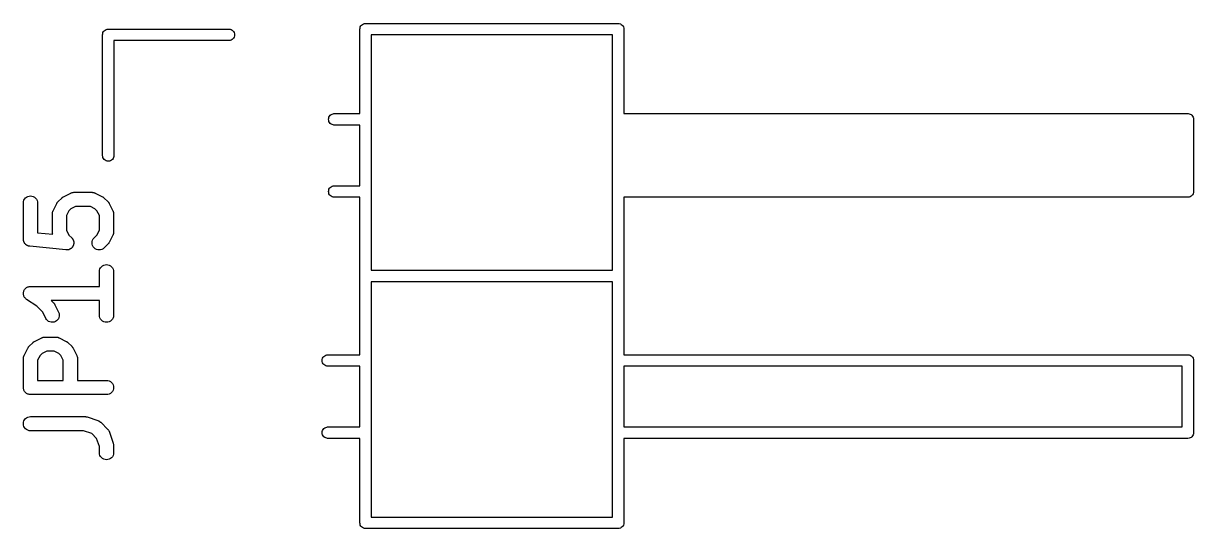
# Model space of a CAD drawing. Extents: x 74.8 to 169.8, y -84.2 to -63.4.
# Drawn here: x 157.47 to 169.8, y -68.7 to -63.38 of the extents above; entities that cross this region are included whole.
import ezdxf

# ---------------------------------------------------------------- set-up
doc = ezdxf.new("R2010")
doc.units = 0
doc.layers.add('BLACK', color=7, linetype='CONTINUOUS')

msp = doc.modelspace()

# ---------------------------------------------------------------- linework, layer by layer
at = {"layer": 'BLACK', "linetype": 'CONTINUOUS'}
for p, q in [((158.313, -63.4769), (158.319, -63.4665)), ((158.319, -63.4665), (158.326, -63.4574)), ((158.326, -63.4574), (158.336, -63.4499)), ((158.336, -63.4499), (158.346, -63.4443)), ((158.346, -63.4443), (158.357, -63.4409)), ((158.357, -63.4409), (158.366, -63.44)), ((158.366, -63.44), (158.369, -63.4397)), ((158.366, -63.44), (158.366, -63.44)), ((158.369, -63.4397), (158.372, -63.44)), ((158.372, -63.44), (159.642, -63.44)), ((159.642, -63.44), (159.651, -63.4409)), ((159.651, -63.4409), (159.662, -63.4443)), ((159.662, -63.4443), (159.672, -63.4499)), ((159.672, -63.4499), (159.682, -63.4574)), ((159.682, -63.4574), (159.689, -63.4665)), ((159.689, -63.4665), (159.695, -63.4769)), ((161.019, -63.44), (161.02, -63.4282)), ((161.019, -63.4429), (161.019, -63.44)), ((161.019, -64.33), (161.019, -63.4429)), ((161.02, -63.4282), (161.023, -63.4169)), ((161.023, -63.4169), (161.029, -63.4065)), ((161.029, -63.4065), (161.036, -63.3974)), ((161.036, -63.3974), (161.046, -63.3899)), ((161.046, -63.3899), (161.056, -63.3843)), ((161.056, -63.3843), (161.067, -63.3809)), ((161.067, -63.3809), (161.076, -63.38)), ((161.076, -63.38), (161.079, -63.3797)), ((161.079, -63.3797), (161.082, -63.38)), ((161.082, -63.38), (163.736, -63.38)), ((163.736, -63.38), (163.739, -63.3797)), ((163.739, -63.3797), (163.742, -63.38)), ((163.742, -63.38), (163.751, -63.3809)), ((163.751, -63.3809), (163.762, -63.3843)), ((163.762, -63.3843), (163.772, -63.3899)), ((163.772, -63.3899), (163.782, -63.3974)), ((163.782, -63.3974), (163.789, -63.4065)), ((163.789, -63.4065), (163.795, -63.4169)), ((163.795, -63.4169), (163.798, -63.4282)), ((163.798, -63.4282), (163.799, -63.44)), ((163.799, -63.44), (163.799, -63.4429)), ((163.799, -63.4429), (163.799, -64.33)), ((158.309, -63.5), (158.31, -63.4882)), ((158.309, -63.503), (158.309, -63.5)), ((158.309, -64.7729), (158.309, -63.503)), ((158.31, -63.4882), (158.313, -63.4769)), ((159.642, -63.56), (158.429, -63.56)), ((158.429, -63.56), (158.429, -64.7729)), ((159.651, -63.5591), (159.642, -63.56)), ((159.662, -63.5557), (159.651, -63.5591)), ((159.672, -63.5501), (159.662, -63.5557)), ((159.682, -63.5426), (159.672, -63.5501)), ((159.689, -63.5335), (159.682, -63.5426)), ((159.695, -63.5231), (159.689, -63.5335)), ((159.695, -63.4769), (159.698, -63.4882)), ((159.698, -63.5118), (159.695, -63.5231)), ((159.698, -63.4882), (159.699, -63.5)), ((159.699, -63.5), (159.698, -63.5118)), ((161.139, -63.5), (161.139, -64.3871)), ((163.679, -63.5), (161.139, -63.5)), ((163.679, -64.387), (163.679, -63.5)), ((160.726, -64.3343), (160.737, -64.3309)), ((160.737, -64.3309), (160.746, -64.33)), ((160.746, -64.33), (161.019, -64.33)), ((163.799, -64.33), (169.736, -64.33)), ((169.736, -64.33), (169.739, -64.3297)), ((169.739, -64.3297), (169.742, -64.33)), ((169.742, -64.33), (169.742, -64.33)), ((169.742, -64.33), (169.751, -64.3309)), ((169.751, -64.3309), (169.762, -64.3343)), ((160.689, -64.39), (160.69, -64.3782)), ((160.69, -64.4018), (160.689, -64.39)), ((160.69, -64.3782), (160.693, -64.3669)), ((160.693, -64.4131), (160.69, -64.4018)), ((160.693, -64.3669), (160.699, -64.3565)), ((160.699, -64.4235), (160.693, -64.4131)), ((160.699, -64.3565), (160.706, -64.3474)), ((160.706, -64.4326), (160.699, -64.4235)), ((160.706, -64.3474), (160.716, -64.3399)), ((160.716, -64.4401), (160.706, -64.4326)), ((160.716, -64.3399), (160.726, -64.3343)), ((160.726, -64.4457), (160.716, -64.4401)), ((160.737, -64.4491), (160.726, -64.4457)), ((160.746, -64.45), (160.737, -64.4491)), ((161.019, -64.45), (160.746, -64.45)), ((161.019, -65.09), (161.019, -64.45)), ((161.139, -64.3871), (161.139, -64.39)), ((161.139, -64.39), (161.139, -64.3929)), ((161.139, -64.3929), (161.139, -65.1471)), ((163.679, -64.39), (163.679, -64.387)), ((163.679, -64.393), (163.679, -64.39)), ((163.679, -64.447), (163.679, -64.393)), ((163.679, -64.45), (163.679, -64.447)), ((163.679, -64.453), (163.679, -64.45)), ((163.679, -64.567), (163.679, -64.453)), ((169.762, -64.3343), (169.772, -64.3399)), ((169.772, -64.3399), (169.782, -64.3474)), ((169.782, -64.3474), (169.789, -64.3565)), ((169.789, -64.3565), (169.795, -64.3669)), ((169.795, -64.3669), (169.798, -64.3782)), ((169.798, -64.3782), (169.799, -64.39)), ((169.799, -64.39), (169.799, -64.3929)), ((169.799, -64.3929), (169.799, -64.4471)), ((169.799, -64.4471), (169.799, -64.45)), ((169.799, -64.45), (169.799, -64.4529)), ((169.799, -64.4529), (169.799, -64.5671)), ((163.679, -64.57), (163.679, -64.567)), ((163.679, -64.573), (163.679, -64.57)), ((163.679, -64.687), (163.679, -64.573)), ((169.799, -64.5671), (169.799, -64.57)), ((169.799, -64.57), (169.799, -64.5729)), ((169.799, -64.5729), (169.799, -64.6871)), ((163.679, -64.69), (163.679, -64.687)), ((163.679, -64.693), (163.679, -64.69)), ((163.679, -64.807), (163.679, -64.693)), ((169.799, -64.6871), (169.799, -64.69)), ((169.799, -64.69), (169.799, -64.6929)), ((169.799, -64.6929), (169.799, -64.8071)), ((158.31, -64.7818), (158.309, -64.7729)), ((158.313, -64.7931), (158.31, -64.7818)), ((158.319, -64.8035), (158.313, -64.7931)), ((158.326, -64.8126), (158.319, -64.8035)), ((158.336, -64.8201), (158.326, -64.8126)), ((158.346, -64.8257), (158.336, -64.8201)), ((158.402, -64.8201), (158.392, -64.8257)), ((158.412, -64.8126), (158.402, -64.8201)), ((158.419, -64.8035), (158.412, -64.8126)), ((158.425, -64.7931), (158.419, -64.8035)), ((158.428, -64.7818), (158.425, -64.7931)), ((158.429, -64.7729), (158.428, -64.7818)), ((163.679, -64.81), (163.679, -64.807)), ((163.679, -64.813), (163.679, -64.81)), ((163.679, -64.927), (163.679, -64.813)), ((169.799, -64.8071), (169.799, -64.81)), ((169.799, -64.81), (169.799, -64.8129)), ((169.799, -64.8129), (169.799, -64.9271)), ((158.357, -64.8291), (158.346, -64.8257)), ((158.369, -64.8303), (158.357, -64.8291)), ((158.381, -64.8291), (158.369, -64.8303)), ((158.392, -64.8257), (158.381, -64.8291)), ((163.679, -64.93), (163.679, -64.927)), ((163.679, -64.933), (163.679, -64.93)), ((163.679, -65.047), (163.679, -64.933)), ((169.799, -64.9271), (169.799, -64.93)), ((169.799, -64.93), (169.799, -64.9329)), ((169.799, -64.9329), (169.799, -65.0471)), ((163.679, -65.05), (163.679, -65.047)), ((163.679, -65.053), (163.679, -65.05)), ((163.679, -65.147), (163.679, -65.053)), ((169.799, -65.0471), (169.799, -65.05)), ((169.799, -65.05), (169.799, -65.0529)), ((169.799, -65.0529), (169.799, -65.1471)), ((157.897, -65.2047), (157.974, -65.1666)), ((157.974, -65.1662), (157.977, -65.1654)), ((157.974, -65.1666), (157.974, -65.1662)), ((157.977, -65.1654), (157.978, -65.1644)), ((157.978, -65.1644), (157.983, -65.1629)), ((157.983, -65.1629), (157.988, -65.1611)), ((157.988, -65.1611), (157.99, -65.1608)), ((157.99, -65.1608), (157.992, -65.1601)), ((157.992, -65.1601), (157.998, -65.1596)), ((157.998, -65.1596), (158.003, -65.1588)), ((158.003, -65.1588), (158.005, -65.1589)), ((158.005, -65.1589), (158.007, -65.1587)), ((158.007, -65.1587), (158.198, -65.1587)), ((158.198, -65.1587), (158.199, -65.1587)), ((158.199, -65.1587), (158.201, -65.159)), ((158.201, -65.159), (158.203, -65.1589)), ((158.203, -65.1589), (158.208, -65.1598)), ((158.208, -65.1598), (158.213, -65.1604)), ((158.213, -65.1604), (158.215, -65.161)), ((158.215, -65.161), (158.217, -65.1614)), ((158.217, -65.1614), (158.222, -65.1632)), ((158.222, -65.1632), (158.227, -65.1648)), ((158.227, -65.1648), (158.229, -65.1658)), ((158.229, -65.1658), (158.231, -65.1666)), ((158.231, -65.1666), (158.307, -65.2047)), ((160.689, -65.15), (160.69, -65.1382)), ((160.69, -65.1618), (160.689, -65.15)), ((160.69, -65.1382), (160.693, -65.1269)), ((160.693, -65.1731), (160.69, -65.1618)), ((160.693, -65.1269), (160.699, -65.1165)), ((160.699, -65.1835), (160.693, -65.1731)), ((160.699, -65.1165), (160.706, -65.1074)), ((160.706, -65.1926), (160.699, -65.1835)), ((160.706, -65.1074), (160.716, -65.0999)), ((160.716, -65.2001), (160.706, -65.1926)), ((160.716, -65.0999), (160.726, -65.0943)), ((160.726, -65.0943), (160.737, -65.0909)), ((160.737, -65.0909), (160.746, -65.09)), ((160.746, -65.09), (161.019, -65.09)), ((161.139, -65.1471), (161.139, -65.15)), ((161.139, -65.15), (161.139, -65.1529)), ((161.139, -65.1529), (161.139, -65.98)), ((163.679, -65.15), (163.679, -65.147)), ((163.679, -65.153), (163.679, -65.15)), ((163.679, -65.98), (163.679, -65.153)), ((169.782, -65.1926), (169.772, -65.2001)), ((169.789, -65.1835), (169.782, -65.1926)), ((169.795, -65.1731), (169.789, -65.1835)), ((169.798, -65.1618), (169.795, -65.1731)), ((169.799, -65.1529), (169.798, -65.1604)), ((169.798, -65.1604), (169.798, -65.1618)), ((169.799, -65.1471), (169.799, -65.15)), ((169.799, -65.15), (169.799, -65.1529)), ((157.475, -65.2708), (157.477, -65.2562)), ((157.475, -65.2718), (157.475, -65.2708)), ((157.475, -65.6528), (157.475, -65.2718)), ((157.477, -65.2562), (157.481, -65.2423)), ((157.481, -65.2423), (157.488, -65.2294)), ((157.488, -65.2294), (157.497, -65.2182)), ((157.497, -65.2182), (157.509, -65.2091)), ((157.509, -65.2091), (157.522, -65.2023)), ((157.522, -65.2023), (157.536, -65.1981)), ((157.536, -65.1981), (157.55, -65.1968)), ((157.55, -65.1968), (157.565, -65.1983)), ((157.565, -65.1983), (157.579, -65.2027)), ((157.579, -65.2027), (157.592, -65.2096)), ((157.592, -65.2096), (157.603, -65.219)), ((157.603, -65.219), (157.612, -65.2303)), ((157.612, -65.2303), (157.619, -65.2432)), ((157.619, -65.2432), (157.623, -65.2572)), ((157.623, -65.2572), (157.625, -65.2718)), ((157.625, -65.2718), (157.625, -65.5849)), ((157.788, -65.3526), (157.826, -65.2764)), ((157.826, -65.2754), (157.828, -65.2719)), ((157.826, -65.2764), (157.826, -65.2754)), ((157.828, -65.2719), (157.83, -65.2682)), ((157.83, -65.2682), (157.832, -65.2658)), ((157.832, -65.2658), (157.834, -65.2631)), ((157.834, -65.2631), (157.837, -65.2601)), ((157.837, -65.2601), (157.84, -65.2569)), ((157.84, -65.2569), (157.878, -65.2188)), ((157.878, -65.2188), (157.879, -65.218)), ((157.879, -65.218), (157.882, -65.2154)), ((157.882, -65.2154), (157.885, -65.2125)), ((157.885, -65.2125), (157.888, -65.2109)), ((157.888, -65.2109), (157.89, -65.2089)), ((157.89, -65.2089), (157.894, -65.207)), ((157.894, -65.207), (157.897, -65.2047)), ((158.025, -65.3087), (157.975, -65.3334)), ((158.18, -65.3087), (158.025, -65.3087)), ((158.229, -65.3334), (158.18, -65.3087)), ((158.307, -65.2047), (158.308, -65.2052)), ((158.308, -65.2052), (158.312, -65.2075)), ((158.312, -65.2075), (158.315, -65.2095)), ((158.315, -65.2095), (158.318, -65.2115)), ((158.318, -65.2115), (158.32, -65.2132)), ((158.32, -65.2132), (158.323, -65.2161)), ((158.323, -65.2161), (158.327, -65.2188)), ((158.327, -65.2188), (158.365, -65.2569)), ((158.365, -65.2569), (158.366, -65.2576)), ((158.366, -65.2576), (158.368, -65.2609)), ((158.368, -65.2609), (158.371, -65.264)), ((158.371, -65.264), (158.373, -65.2666)), ((158.373, -65.2666), (158.375, -65.2691)), ((158.375, -65.2691), (158.377, -65.2728)), ((158.377, -65.2728), (158.379, -65.2764)), ((158.379, -65.2764), (158.417, -65.3526)), ((160.726, -65.2057), (160.716, -65.2001)), ((160.737, -65.2091), (160.726, -65.2057)), ((160.746, -65.21), (160.737, -65.2091)), ((161.019, -65.21), (160.746, -65.21)), ((161.019, -66.037), (161.019, -65.21)), ((169.736, -65.21), (163.799, -65.21)), ((163.799, -65.21), (163.799, -66.0371)), ((169.739, -65.2103), (169.736, -65.21)), ((169.744, -65.2098), (169.739, -65.2103)), ((169.751, -65.2091), (169.744, -65.2098)), ((169.762, -65.2057), (169.751, -65.2091)), ((169.772, -65.2001), (169.762, -65.2057)), ((157.78, -65.3806), (157.781, -65.3756)), ((157.78, -65.3829), (157.78, -65.3806)), ((157.78, -65.385), (157.78, -65.3829)), ((157.78, -65.3861), (157.78, -65.385)), ((157.78, -65.5766), (157.78, -65.3861)), ((157.781, -65.3705), (157.782, -65.3684)), ((157.781, -65.3756), (157.781, -65.3705)), ((157.782, -65.3662), (157.784, -65.3614)), ((157.782, -65.3684), (157.782, -65.3662)), ((157.784, -65.3614), (157.786, -65.3565)), ((157.786, -65.3565), (157.787, -65.3546)), ((157.787, -65.3546), (157.788, -65.3526)), ((157.954, -65.3543), (157.93, -65.4038)), ((157.93, -65.4038), (157.93, -65.5589)), ((157.975, -65.3334), (157.954, -65.3543)), ((158.25, -65.3543), (158.229, -65.3334)), ((158.275, -65.4038), (158.25, -65.3543)), ((158.275, -65.5589), (158.275, -65.4038)), ((158.417, -65.3526), (158.417, -65.3535)), ((158.417, -65.3535), (158.418, -65.3556)), ((158.418, -65.3556), (158.419, -65.3575)), ((158.419, -65.3575), (158.421, -65.3624)), ((158.421, -65.3624), (158.422, -65.3672)), ((158.422, -65.3672), (158.423, -65.3694)), ((158.423, -65.3694), (158.423, -65.3715)), ((158.423, -65.3715), (158.424, -65.3766)), ((158.424, -65.3766), (158.425, -65.3817)), ((158.425, -65.3817), (158.425, -65.3839)), ((158.425, -65.3839), (158.425, -65.3861)), ((158.425, -65.3861), (158.425, -65.5766)), ((157.93, -65.5589), (157.954, -65.6083)), ((158.25, -65.6083), (158.275, -65.5589)), ((157.475, -65.6561), (157.475, -65.6528)), ((157.475, -65.6594), (157.475, -65.6561)), ((157.476, -65.6633), (157.475, -65.6594)), ((157.476, -65.6673), (157.476, -65.6633)), ((157.477, -65.6705), (157.476, -65.6673)), ((157.478, -65.6738), (157.477, -65.6705)), ((157.479, -65.6775), (157.478, -65.6738)), ((157.481, -65.6813), (157.479, -65.6775)), ((157.482, -65.6843), (157.481, -65.6813)), ((157.483, -65.6874), (157.482, -65.6843)), ((157.625, -65.5849), (157.784, -65.6008)), ((157.78, -65.5788), (157.78, -65.5766)), ((157.78, -65.581), (157.78, -65.5788)), ((157.781, -65.586), (157.78, -65.581)), ((157.781, -65.5911), (157.781, -65.586)), ((157.782, -65.5933), (157.781, -65.5911)), ((157.782, -65.5954), (157.782, -65.5933)), ((157.784, -65.6002), (157.782, -65.5954)), ((157.784, -65.6008), (157.784, -65.6002)), ((157.954, -65.6083), (157.984, -65.6378)), ((157.984, -65.6378), (157.985, -65.6386)), ((157.985, -65.6386), (157.987, -65.6414)), ((157.987, -65.6414), (157.989, -65.644)), ((157.989, -65.644), (157.991, -65.6471)), ((157.991, -65.6471), (157.994, -65.65)), ((157.994, -65.65), (157.995, -65.6532)), ((157.995, -65.6532), (157.997, -65.6562)), ((157.997, -65.6562), (157.999, -65.6597)), ((157.999, -65.6597), (158, -65.663)), ((158, -65.663), (158.002, -65.6665)), ((158.002, -65.6665), (158.003, -65.6698)), ((158.003, -65.6698), (158.004, -65.6735)), ((158.004, -65.6735), (158.005, -65.6771)), ((158.005, -65.6771), (158.005, -65.6807)), ((158.005, -65.6807), (158.006, -65.6842)), ((158.006, -65.6842), (158.006, -65.6879)), ((158.199, -65.6906), (158.2, -65.676)), ((158.2, -65.676), (158.204, -65.662)), ((158.204, -65.662), (158.211, -65.6491)), ((158.211, -65.6491), (158.221, -65.6378)), ((158.221, -65.6378), (158.25, -65.6083)), ((158.379, -65.6863), (158.378, -65.6872)), ((158.417, -65.6101), (158.379, -65.6863)), ((158.418, -65.6081), (158.417, -65.6101)), ((158.419, -65.6061), (158.418, -65.6081)), ((158.42, -65.6012), (158.419, -65.6061)), ((158.422, -65.5964), (158.42, -65.6012)), ((158.423, -65.5943), (158.422, -65.5964)), ((158.424, -65.5871), (158.423, -65.5922)), ((158.423, -65.5922), (158.423, -65.5943)), ((158.425, -65.582), (158.424, -65.5871)), ((158.425, -65.5766), (158.425, -65.5776)), ((158.425, -65.5776), (158.425, -65.5798)), ((158.425, -65.5798), (158.425, -65.582)), ((157.486, -65.6907), (157.483, -65.6874)), ((157.487, -65.6943), (157.486, -65.6907)), ((157.49, -65.6968), (157.487, -65.6943)), ((157.491, -65.6996), (157.49, -65.6968)), ((157.494, -65.7025), (157.491, -65.6996)), ((157.497, -65.7056), (157.494, -65.7025)), ((157.499, -65.7077), (157.497, -65.7056)), ((157.502, -65.7101), (157.499, -65.7077)), ((157.505, -65.7124), (157.502, -65.7101)), ((157.508, -65.7149), (157.505, -65.7124)), ((157.511, -65.7165), (157.508, -65.7149)), ((157.514, -65.7184), (157.511, -65.7165)), ((157.517, -65.72), (157.514, -65.7184)), ((157.521, -65.7219), (157.517, -65.72)), ((157.524, -65.7229), (157.521, -65.7219)), ((157.527, -65.7242), (157.524, -65.7229)), ((157.531, -65.725), (157.527, -65.7242)), ((157.535, -65.7262), (157.531, -65.725)), ((157.538, -65.7266), (157.535, -65.7262)), ((157.541, -65.7273), (157.538, -65.7266)), ((157.542, -65.7274), (157.541, -65.7273)), ((157.923, -65.7655), (157.542, -65.7274)), ((157.927, -65.7655), (157.923, -65.7655)), ((157.931, -65.7659), (157.927, -65.7655)), ((157.934, -65.7655), (157.931, -65.7659)), ((157.938, -65.7655), (157.934, -65.7655)), ((157.942, -65.7648), (157.938, -65.7655)), ((157.945, -65.7645), (157.942, -65.7648)), ((157.949, -65.7634), (157.945, -65.7645)), ((157.952, -65.7627), (157.949, -65.7634)), ((157.956, -65.7613), (157.952, -65.7627)), ((157.959, -65.7603), (157.956, -65.7613)), ((157.962, -65.7586), (157.959, -65.7603)), ((157.966, -65.7571), (157.962, -65.7586)), ((157.969, -65.7552), (157.966, -65.7571)), ((157.972, -65.7535), (157.969, -65.7552)), ((157.975, -65.7511), (157.972, -65.7535)), ((157.978, -65.7491), (157.975, -65.7511)), ((157.981, -65.7465), (157.978, -65.7491)), ((157.984, -65.7443), (157.981, -65.7465)), ((157.986, -65.7414), (157.984, -65.7443)), ((157.989, -65.7388), (157.986, -65.7414)), ((157.991, -65.7358), (157.989, -65.7388)), ((157.993, -65.733), (157.991, -65.7358)), ((157.995, -65.7297), (157.993, -65.733)), ((157.997, -65.7267), (157.995, -65.7297)), ((157.998, -65.7233), (157.997, -65.7267)), ((158, -65.7202), (157.998, -65.7233)), ((158.001, -65.7166), (158, -65.7202)), ((158.002, -65.7132), (158.001, -65.7166)), ((158.003, -65.7096), (158.002, -65.7132)), ((158.004, -65.7062), (158.003, -65.7096)), ((158.005, -65.7025), (158.004, -65.7062)), ((158.006, -65.6916), (158.005, -65.6952)), ((158.005, -65.6952), (158.005, -65.6988)), ((158.005, -65.6988), (158.005, -65.7025)), ((158.006, -65.6879), (158.006, -65.6916)), ((158.2, -65.7052), (158.199, -65.6906)), ((158.204, -65.7192), (158.2, -65.7052)), ((158.211, -65.7321), (158.204, -65.7192)), ((158.22, -65.7435), (158.211, -65.7321)), ((158.232, -65.7529), (158.22, -65.7435)), ((158.244, -65.7599), (158.232, -65.7529)), ((158.258, -65.7643), (158.244, -65.7599)), ((158.273, -65.7659), (158.258, -65.7643)), ((158.288, -65.7646), (158.273, -65.7659)), ((158.302, -65.7605), (158.288, -65.7646)), ((158.315, -65.7538), (158.302, -65.7605)), ((158.326, -65.7446), (158.315, -65.7538)), ((158.327, -65.7439), (158.326, -65.7446)), ((158.365, -65.7058), (158.327, -65.7439)), ((158.368, -65.7025), (158.365, -65.7058)), ((158.37, -65.6995), (158.368, -65.7025)), ((158.372, -65.6969), (158.37, -65.6995)), ((158.374, -65.6945), (158.372, -65.6969)), ((158.376, -65.6908), (158.374, -65.6945)), ((158.378, -65.6872), (158.376, -65.6908)), ((158.297, -65.942), (158.309, -65.9329)), ((158.309, -65.9329), (158.322, -65.9261)), ((158.322, -65.9261), (158.336, -65.9219)), ((158.336, -65.9219), (158.35, -65.9206)), ((158.35, -65.9206), (158.365, -65.9222)), ((158.365, -65.9222), (158.379, -65.9265)), ((158.379, -65.9265), (158.392, -65.9334)), ((158.392, -65.9334), (158.403, -65.9428)), ((158.275, -65.9946), (158.277, -65.98)), ((158.275, -65.9956), (158.275, -65.9946)), ((158.275, -66.1492), (158.275, -65.9956)), ((158.277, -65.98), (158.281, -65.9661)), ((158.281, -65.9661), (158.288, -65.9532)), ((158.288, -65.9532), (158.297, -65.942)), ((158.403, -65.9428), (158.412, -65.9541)), ((158.412, -65.9541), (158.419, -65.967)), ((158.419, -65.967), (158.423, -65.9811)), ((158.423, -65.9811), (158.425, -65.9956)), ((158.425, -65.9956), (158.425, -66.4528)), ((161.019, -66.04), (161.019, -66.037)), ((161.019, -66.043), (161.019, -66.04)), ((161.019, -66.87), (161.019, -66.043)), ((161.139, -65.98), (163.679, -65.98)), ((163.799, -66.0371), (163.799, -66.04)), ((163.799, -66.04), (163.799, -66.0429)), ((163.799, -66.0429), (163.799, -66.87)), ((157.488, -66.1822), (157.492, -66.1766)), ((157.492, -66.1766), (157.497, -66.171)), ((157.497, -66.1709), (157.503, -66.1662)), ((157.497, -66.171), (157.497, -66.1709)), ((157.497, -66.1709), (157.497, -66.1709)), ((157.503, -66.1662), (157.508, -66.1617)), ((157.508, -66.1617), (157.515, -66.1582)), ((157.508, -66.1617), (157.508, -66.1617)), ((157.508, -66.1617), (157.508, -66.1617)), ((157.515, -66.1582), (157.521, -66.1548)), ((157.521, -66.1548), (157.528, -66.1528)), ((157.521, -66.1548), (157.521, -66.1548)), ((157.521, -66.1548), (157.521, -66.1548)), ((157.528, -66.1528), (157.535, -66.1506)), ((157.535, -66.1506), (157.543, -66.1499)), ((157.535, -66.1506), (157.535, -66.1506)), ((157.535, -66.1506), (157.535, -66.1506)), ((157.543, -66.1499), (157.55, -66.1492)), ((157.55, -66.1492), (158.275, -66.1492)), ((161.139, -66.1), (161.139, -66.9271)), ((163.679, -66.1), (161.139, -66.1)), ((163.679, -66.9271), (163.679, -66.1)), ((157.475, -66.2235), (157.476, -66.2164)), ((157.475, -66.2236), (157.475, -66.2235)), ((157.475, -66.2237), (157.475, -66.2236)), ((157.476, -66.2309), (157.475, -66.2237)), ((157.476, -66.209), (157.479, -66.2019)), ((157.476, -66.2091), (157.476, -66.209)), ((157.476, -66.2164), (157.476, -66.2091)), ((157.476, -66.2091), (157.476, -66.2091)), ((157.476, -66.2381), (157.476, -66.2309)), ((157.476, -66.2382), (157.476, -66.2381)), ((157.478, -66.2453), (157.476, -66.2382)), ((157.476, -66.2382), (157.476, -66.2382)), ((157.48, -66.2522), (157.478, -66.2453)), ((157.479, -66.2019), (157.481, -66.1951)), ((157.48, -66.2523), (157.48, -66.2522)), ((157.48, -66.2522), (157.48, -66.2522)), ((157.484, -66.2585), (157.48, -66.2523)), ((157.481, -66.195), (157.484, -66.1885)), ((157.481, -66.1951), (157.481, -66.195)), ((157.481, -66.1951), (157.481, -66.1951)), ((157.484, -66.1885), (157.488, -66.1823)), ((157.487, -66.2652), (157.484, -66.2585)), ((157.487, -66.2653), (157.487, -66.2652)), ((157.487, -66.2652), (157.487, -66.2652)), ((157.492, -66.2709), (157.487, -66.2653)), ((157.488, -66.1823), (157.488, -66.1822)), ((157.488, -66.1822), (157.488, -66.1822)), ((157.496, -66.2766), (157.492, -66.2709)), ((157.496, -66.2767), (157.496, -66.2766)), ((157.496, -66.2766), (157.496, -66.2766)), ((157.502, -66.2814), (157.496, -66.2767)), ((157.507, -66.286), (157.502, -66.2814)), ((157.508, -66.2861), (157.507, -66.286)), ((157.508, -66.2866), (157.508, -66.2861)), ((157.508, -66.2861), (157.508, -66.2861)), ((157.508, -66.2861), (157.508, -66.2861)), ((157.616, -66.3587), (157.508, -66.2866)), ((158.275, -66.2992), (157.769, -66.2992)), ((157.769, -66.2992), (157.793, -66.3235)), ((158.275, -66.4528), (158.275, -66.2992)), ((157.679, -66.421), (157.616, -66.3587)), ((157.711, -66.4863), (157.679, -66.421)), ((157.793, -66.3235), (157.794, -66.3243)), ((157.794, -66.3243), (157.797, -66.3276)), ((157.797, -66.3276), (157.8, -66.3306)), ((157.8, -66.3306), (157.801, -66.3333)), ((157.801, -66.3333), (157.803, -66.3357)), ((157.803, -66.3357), (157.805, -66.3395)), ((157.805, -66.3395), (157.807, -66.343)), ((157.807, -66.343), (157.846, -66.4192)), ((157.846, -66.4192), (157.846, -66.4202)), ((157.846, -66.4202), (157.851, -66.4339)), ((157.719, -66.4987), (157.711, -66.4863)), ((157.729, -66.5093), (157.719, -66.4987)), ((157.741, -66.5178), (157.729, -66.5093)), ((157.755, -66.5238), (157.741, -66.5178)), ((157.769, -66.5271), (157.755, -66.5238)), ((157.783, -66.5276), (157.769, -66.5271)), ((157.798, -66.5252), (157.783, -66.5276)), ((157.812, -66.5201), (157.798, -66.5252)), ((157.824, -66.5124), (157.812, -66.5201)), ((157.835, -66.5024), (157.824, -66.5124)), ((157.843, -66.4905), (157.835, -66.5024)), ((157.849, -66.4772), (157.843, -66.4905)), ((157.853, -66.463), (157.849, -66.4772)), ((157.851, -66.4339), (157.853, -66.4484)), ((157.853, -66.4484), (157.853, -66.463)), ((158.276, -66.4673), (158.275, -66.4528)), ((158.281, -66.4813), (158.276, -66.4673)), ((158.287, -66.4943), (158.281, -66.4813)), ((158.297, -66.5056), (158.287, -66.4943)), ((158.308, -66.5149), (158.297, -66.5056)), ((158.321, -66.5219), (158.308, -66.5149)), ((158.335, -66.5262), (158.321, -66.5219)), ((158.349, -66.5278), (158.335, -66.5262)), ((158.364, -66.5264), (158.349, -66.5278)), ((158.378, -66.5223), (158.364, -66.5264)), ((158.391, -66.5155), (158.378, -66.5223)), ((158.402, -66.5063), (158.391, -66.5155)), ((158.412, -66.4951), (158.402, -66.5063)), ((158.419, -66.4823), (158.412, -66.4951)), ((158.423, -66.4684), (158.419, -66.4823)), ((158.425, -66.4538), (158.423, -66.4684)), ((158.425, -66.4528), (158.425, -66.4538)), ((157.521, -66.7992), (157.524, -66.7957)), ((157.524, -66.7957), (157.526, -66.792)), ((157.526, -66.792), (157.528, -66.7896)), ((157.528, -66.7896), (157.529, -66.787)), ((157.529, -66.787), (157.532, -66.7839)), ((157.532, -66.7839), (157.535, -66.7807)), ((157.535, -66.7807), (157.573, -66.7426)), ((157.573, -66.7426), (157.574, -66.7419)), ((157.574, -66.7419), (157.577, -66.7392)), ((157.577, -66.7392), (157.58, -66.7363)), ((157.58, -66.7363), (157.583, -66.7347)), ((157.583, -66.7347), (157.585, -66.7327)), ((157.585, -66.7327), (157.589, -66.7308)), ((157.589, -66.7308), (157.593, -66.7285)), ((157.593, -66.7285), (157.669, -66.6904)), ((157.669, -66.6904), (157.67, -66.69)), ((157.67, -66.69), (157.672, -66.6892)), ((157.672, -66.6892), (157.674, -66.6882)), ((157.674, -66.6882), (157.679, -66.6867)), ((157.679, -66.6867), (157.683, -66.6849)), ((157.683, -66.6849), (157.686, -66.6846)), ((157.686, -66.6846), (157.688, -66.684)), ((157.688, -66.684), (157.693, -66.6834)), ((157.693, -66.6834), (157.698, -66.6827)), ((157.698, -66.6827), (157.7, -66.6827)), ((157.7, -66.6827), (157.702, -66.6825)), ((157.702, -66.6825), (157.817, -66.6825)), ((157.817, -66.6825), (157.818, -66.6825)), ((157.818, -66.6825), (157.82, -66.6828)), ((157.82, -66.6828), (157.822, -66.6827)), ((157.822, -66.6827), (157.827, -66.6836)), ((157.827, -66.6836), (157.832, -66.6842)), ((157.832, -66.6842), (157.834, -66.6848)), ((157.834, -66.6848), (157.836, -66.6852)), ((157.836, -66.6852), (157.841, -66.687)), ((157.841, -66.687), (157.846, -66.6886)), ((157.846, -66.6886), (157.848, -66.6897)), ((157.848, -66.6897), (157.85, -66.6904)), ((157.85, -66.6904), (157.926, -66.7285)), ((157.926, -66.7285), (157.927, -66.729)), ((157.927, -66.729), (157.931, -66.7313)), ((157.931, -66.7313), (157.934, -66.7333)), ((157.934, -66.7333), (157.937, -66.7353)), ((157.937, -66.7353), (157.94, -66.737)), ((157.94, -66.737), (157.943, -66.7399)), ((157.943, -66.7399), (157.946, -66.7426)), ((157.946, -66.7426), (157.984, -66.7807)), ((157.984, -66.7807), (157.985, -66.7814)), ((157.985, -66.7814), (157.987, -66.7847)), ((157.987, -66.7847), (157.99, -66.7878)), ((157.99, -66.7878), (157.992, -66.7904)), ((157.992, -66.7904), (157.994, -66.7929)), ((157.994, -66.7929), (157.996, -66.7966)), ((157.475, -66.9045), (157.476, -66.8994)), ((157.475, -66.9067), (157.475, -66.9045)), ((157.475, -66.9089), (157.475, -66.9067)), ((157.475, -66.9099), (157.475, -66.9089)), ((157.475, -67.2147), (157.475, -66.9099)), ((157.476, -66.8994), (157.477, -66.8943)), ((157.477, -66.8922), (157.478, -66.89)), ((157.477, -66.8943), (157.477, -66.8922)), ((157.478, -66.89), (157.479, -66.8852)), ((157.479, -66.8852), (157.481, -66.8804)), ((157.481, -66.8804), (157.482, -66.8784)), ((157.482, -66.8784), (157.483, -66.8764)), ((157.483, -66.8764), (157.521, -66.8002)), ((157.521, -66.8002), (157.521, -66.7992)), ((157.65, -66.8781), (157.625, -66.9276)), ((157.671, -66.8573), (157.65, -66.8781)), ((157.72, -66.8325), (157.671, -66.8573)), ((157.799, -66.8325), (157.72, -66.8325)), ((157.848, -66.8573), (157.799, -66.8325)), ((157.869, -66.8781), (157.848, -66.8573)), ((157.894, -66.9276), (157.869, -66.8781)), ((157.996, -66.7966), (157.998, -66.8002)), ((157.998, -66.8002), (158.036, -66.8764)), ((158.036, -66.8764), (158.036, -66.8773)), ((158.036, -66.8773), (158.037, -66.8794)), ((158.037, -66.8794), (158.038, -66.8813)), ((158.038, -66.8813), (158.04, -66.8862)), ((158.04, -66.8862), (158.042, -66.891)), ((158.042, -66.891), (158.042, -66.8932)), ((158.042, -66.8932), (158.043, -66.8953)), ((158.043, -66.8953), (158.043, -66.9004)), ((158.043, -66.9004), (158.044, -66.9055)), ((158.044, -66.9055), (158.044, -66.9077)), ((158.044, -66.9077), (158.044, -66.9099)), ((158.044, -66.9099), (158.044, -67.1397)), ((160.622, -66.93), (160.623, -66.9182)), ((160.623, -66.9182), (160.626, -66.9069)), ((160.626, -66.9069), (160.632, -66.8965)), ((160.632, -66.8965), (160.639, -66.8874)), ((160.639, -66.8874), (160.648, -66.8799)), ((160.648, -66.8799), (160.659, -66.8743)), ((160.659, -66.8743), (160.67, -66.8709)), ((160.67, -66.8709), (160.679, -66.87)), ((160.679, -66.87), (161.019, -66.87)), ((163.799, -66.87), (169.736, -66.87)), ((169.736, -66.87), (169.739, -66.8697)), ((169.739, -66.8697), (169.742, -66.87)), ((169.742, -66.87), (169.742, -66.87)), ((169.742, -66.87), (169.751, -66.8709)), ((169.751, -66.8709), (169.762, -66.8743)), ((169.762, -66.8743), (169.772, -66.8799)), ((169.772, -66.8799), (169.782, -66.8874)), ((169.782, -66.8874), (169.789, -66.8965)), ((169.789, -66.8965), (169.795, -66.9069)), ((169.795, -66.9069), (169.798, -66.9182)), ((169.798, -66.9182), (169.799, -66.93)), ((157.625, -66.9276), (157.625, -67.1397)), ((157.894, -67.1397), (157.894, -66.9276)), ((160.623, -66.9418), (160.622, -66.93)), ((160.626, -66.9531), (160.623, -66.9418)), ((160.632, -66.9635), (160.626, -66.9531)), ((160.639, -66.9726), (160.632, -66.9635)), ((160.648, -66.9801), (160.639, -66.9726)), ((160.659, -66.9857), (160.648, -66.9801)), ((160.67, -66.9891), (160.659, -66.9857)), ((160.679, -66.99), (160.67, -66.9891)), ((161.019, -66.99), (160.679, -66.99)), ((161.019, -67.63), (161.019, -66.99)), ((161.139, -66.9271), (161.139, -66.93)), ((161.139, -66.93), (161.139, -66.9329)), ((161.139, -66.9329), (161.139, -67.6871)), ((163.679, -66.93), (163.679, -66.9271)), ((163.679, -66.9329), (163.679, -66.93)), ((163.679, -67.6871), (163.679, -66.9329)), ((163.799, -66.99), (163.799, -67.63)), ((169.679, -66.99), (163.799, -66.99)), ((169.679, -67.63), (169.679, -66.99)), ((169.799, -66.93), (169.799, -66.9329)), ((169.799, -66.9329), (169.799, -67.6871)), ((157.625, -67.1397), (157.894, -67.1397)), ((158.044, -67.1397), (158.35, -67.1397)), ((158.35, -67.1397), (158.351, -67.1397)), ((158.351, -67.1397), (158.365, -67.1413)), ((158.365, -67.1413), (158.379, -67.1457)), ((158.379, -67.1457), (158.392, -67.1528)), ((158.392, -67.1528), (158.403, -67.1622)), ((158.403, -67.1622), (158.413, -67.1736)), ((157.476, -67.2217), (157.475, -67.2147)), ((157.476, -67.2287), (157.476, -67.2217)), ((157.476, -67.229), (157.476, -67.2287)), ((157.476, -67.2292), (157.476, -67.229)), ((157.478, -67.236), (157.476, -67.2292)), ((157.48, -67.2428), (157.478, -67.236)), ((157.48, -67.243), (157.48, -67.2428)), ((157.481, -67.2432), (157.48, -67.243)), ((157.484, -67.2495), (157.481, -67.2432)), ((157.487, -67.2557), (157.484, -67.2495)), ((157.487, -67.2559), (157.487, -67.2557)), ((157.487, -67.2562), (157.487, -67.2559)), ((157.492, -67.2617), (157.487, -67.2562)), ((157.496, -67.2671), (157.492, -67.2617)), ((157.497, -67.2673), (157.496, -67.2671)), ((157.497, -67.2675), (157.497, -67.2673)), ((157.502, -67.272), (157.497, -67.2675)), ((157.508, -67.2766), (157.502, -67.272)), ((157.508, -67.2767), (157.508, -67.2766)), ((157.508, -67.2768), (157.508, -67.2767)), ((157.514, -67.2802), (157.508, -67.2768)), ((157.52, -67.2836), (157.514, -67.2802)), ((157.521, -67.2837), (157.52, -67.2836)), ((157.521, -67.2838), (157.521, -67.2837)), ((157.528, -67.2859), (157.521, -67.2838)), ((157.534, -67.288), (157.528, -67.2859)), ((157.535, -67.2881), (157.534, -67.288)), ((157.542, -67.2889), (157.535, -67.2881)), ((157.535, -67.2881), (157.535, -67.2881)), ((157.549, -67.2897), (157.542, -67.2889)), ((158.364, -67.2882), (158.35, -67.2897)), ((158.378, -67.284), (158.364, -67.2882)), ((158.391, -67.2771), (158.378, -67.284)), ((158.403, -67.2679), (158.391, -67.2771)), ((158.412, -67.2566), (158.403, -67.2679)), ((158.419, -67.2437), (158.412, -67.2566)), ((158.413, -67.1736), (158.419, -67.1866)), ((158.419, -67.1866), (158.424, -67.2006)), ((158.423, -67.2297), (158.419, -67.2437)), ((158.425, -67.2152), (158.423, -67.2297)), ((158.424, -67.2006), (158.425, -67.2152)), ((157.55, -67.2897), (157.549, -67.2897)), ((157.549, -67.2897), (157.549, -67.2897)), ((157.549, -67.2897), (157.549, -67.2897)), ((157.549, -67.2897), (157.549, -67.2897)), ((158.35, -67.2897), (157.55, -67.2897)), ((157.497, -67.5424), (157.508, -67.5331)), ((157.508, -67.5331), (157.521, -67.5263)), ((157.521, -67.5263), (157.535, -67.522)), ((157.535, -67.522), (157.55, -67.5206)), ((157.55, -67.5206), (158.121, -67.5206)), ((158.121, -67.5206), (158.122, -67.5206)), ((158.122, -67.5206), (158.127, -67.5211)), ((158.127, -67.5211), (158.131, -67.5212)), ((158.131, -67.5212), (158.134, -67.5219)), ((158.134, -67.5219), (158.137, -67.5223)), ((158.137, -67.5223), (158.141, -67.5235)), ((158.141, -67.5235), (158.145, -67.5245)), ((158.145, -67.5245), (158.259, -67.5626)), ((157.475, -67.5951), (157.476, -67.5805)), ((157.476, -67.6097), (157.475, -67.5951)), ((157.476, -67.5805), (157.481, -67.5666)), ((157.48, -67.6237), (157.476, -67.6097)), ((157.487, -67.6367), (157.48, -67.6237)), ((157.481, -67.5666), (157.488, -67.5537)), ((157.496, -67.6481), (157.487, -67.6367)), ((157.488, -67.5537), (157.497, -67.5424)), ((157.508, -67.6575), (157.496, -67.6481)), ((157.52, -67.6646), (157.508, -67.6575)), ((158.259, -67.5626), (158.26, -67.5629)), ((158.26, -67.5629), (158.262, -67.5638)), ((158.262, -67.5638), (158.264, -67.5645)), ((158.264, -67.5645), (158.269, -67.5669)), ((158.269, -67.5669), (158.274, -67.569)), ((158.274, -67.569), (158.275, -67.5703)), ((158.275, -67.5703), (158.277, -67.5714)), ((158.277, -67.5714), (158.281, -67.5746)), ((158.281, -67.5746), (158.285, -67.5777)), ((158.285, -67.5777), (158.287, -67.5793)), ((158.287, -67.5793), (158.289, -67.5807)), ((158.289, -67.5807), (158.365, -67.6569)), ((158.365, -67.6569), (158.366, -67.6576)), ((158.366, -67.6576), (158.367, -67.6593)), ((160.626, -67.6669), (160.632, -67.6565)), ((160.632, -67.6565), (160.639, -67.6474)), ((160.639, -67.6474), (160.648, -67.6399)), ((160.648, -67.6399), (160.659, -67.6343)), ((160.659, -67.6343), (160.67, -67.6309)), ((160.67, -67.6309), (160.679, -67.63)), ((160.679, -67.63), (161.019, -67.63)), ((163.799, -67.63), (169.679, -67.63)), ((157.534, -67.669), (157.52, -67.6646)), ((157.549, -67.6706), (157.534, -67.669)), ((157.55, -67.6706), (157.549, -67.6706)), ((158.109, -67.6706), (157.55, -67.6706)), ((158.195, -67.6993), (158.109, -67.6706)), ((158.246, -67.7504), (158.195, -67.6993)), ((158.275, -67.8364), (158.246, -67.7504)), ((158.367, -67.6593), (158.369, -67.6609)), ((158.369, -67.6609), (158.372, -67.6651)), ((158.372, -67.6651), (158.375, -67.6691)), ((158.375, -67.6691), (158.376, -67.671)), ((158.376, -67.671), (158.377, -67.6728)), ((158.377, -67.6728), (158.379, -67.6775)), ((158.379, -67.6775), (158.381, -67.6821)), ((158.381, -67.6821), (158.382, -67.6842)), ((158.382, -67.6842), (158.383, -67.6862)), ((158.383, -67.6862), (158.421, -67.8005)), ((160.622, -67.69), (160.623, -67.6782)), ((160.623, -67.7018), (160.622, -67.69)), ((160.623, -67.6782), (160.626, -67.6669)), ((160.626, -67.7131), (160.623, -67.7018)), ((160.632, -67.7235), (160.626, -67.7131)), ((160.639, -67.7326), (160.632, -67.7235)), ((160.648, -67.7401), (160.639, -67.7326)), ((160.659, -67.7457), (160.648, -67.7401)), ((160.67, -67.7491), (160.659, -67.7457)), ((160.679, -67.75), (160.67, -67.7491)), ((161.019, -67.75), (160.679, -67.75)), ((161.019, -68.637), (161.019, -67.75)), ((161.139, -67.6871), (161.139, -67.69)), ((161.139, -67.69), (161.139, -67.6929)), ((161.139, -67.6929), (161.139, -68.58)), ((163.679, -67.69), (163.679, -67.6871)), ((163.679, -67.6929), (163.679, -67.69)), ((163.679, -68.58), (163.679, -67.6929)), ((169.736, -67.75), (163.799, -67.75)), ((163.799, -67.75), (163.799, -68.6371)), ((169.739, -67.7503), (169.736, -67.75)), ((169.751, -67.7491), (169.739, -67.7503)), ((169.762, -67.7457), (169.751, -67.7491)), ((169.772, -67.7401), (169.762, -67.7457)), ((169.782, -67.7326), (169.772, -67.7401)), ((169.789, -67.7235), (169.782, -67.7326)), ((169.795, -67.7131), (169.789, -67.7235)), ((169.798, -67.7018), (169.795, -67.7131)), ((169.799, -67.6929), (169.798, -67.7018)), ((169.799, -67.6871), (169.799, -67.69)), ((169.799, -67.69), (169.799, -67.6929)), ((158.275, -67.9004), (158.275, -67.8364)), ((158.276, -67.9149), (158.275, -67.9004)), ((158.421, -67.8005), (158.421, -67.8015)), ((158.421, -67.8015), (158.422, -67.8056)), ((158.422, -67.8056), (158.423, -67.8096)), ((158.423, -67.8096), (158.424, -67.8127)), ((158.425, -67.9014), (158.423, -67.916)), ((158.424, -67.8127), (158.424, -67.8158)), ((158.424, -67.8158), (158.424, -67.82)), ((158.424, -67.82), (158.425, -67.8242)), ((158.425, -67.8242), (158.425, -67.9004)), ((158.425, -67.9004), (158.425, -67.9014)), ((158.281, -67.929), (158.276, -67.9149)), ((158.287, -67.9419), (158.281, -67.929)), ((158.297, -67.9532), (158.287, -67.9419)), ((158.308, -67.9626), (158.297, -67.9532)), ((158.321, -67.9695), (158.308, -67.9626)), ((158.335, -67.9738), (158.321, -67.9695)), ((158.349, -67.9754), (158.335, -67.9738)), ((158.364, -67.9741), (158.349, -67.9754)), ((158.378, -67.9699), (158.364, -67.9741)), ((158.391, -67.9631), (158.378, -67.9699)), ((158.402, -67.954), (158.391, -67.9631)), ((158.412, -67.9428), (158.402, -67.954)), ((158.419, -67.9299), (158.412, -67.9428)), ((158.423, -67.916), (158.419, -67.9299)), ((161.019, -68.64), (161.019, -68.637)), ((161.02, -68.6518), (161.019, -68.64)), ((161.139, -68.58), (163.679, -68.58)), ((163.799, -68.64), (163.798, -68.6518)), ((163.799, -68.6371), (163.799, -68.64)), ((161.023, -68.6631), (161.02, -68.6518)), ((161.029, -68.6735), (161.023, -68.6631)), ((161.036, -68.6826), (161.029, -68.6735)), ((161.046, -68.6901), (161.036, -68.6826)), ((161.056, -68.6957), (161.046, -68.6901)), ((161.067, -68.6991), (161.056, -68.6957)), ((161.076, -68.7), (161.067, -68.6991)), ((161.079, -68.7003), (161.076, -68.7)), ((161.076, -68.7), (161.076, -68.7)), ((161.082, -68.7), (161.079, -68.7003)), ((163.736, -68.7), (161.082, -68.7)), ((163.739, -68.7003), (163.736, -68.7)), ((163.742, -68.7), (163.739, -68.7003)), ((163.751, -68.6991), (163.742, -68.7)), ((163.742, -68.7), (163.742, -68.7)), ((163.762, -68.6957), (163.751, -68.6991)), ((163.772, -68.6901), (163.762, -68.6957)), ((163.782, -68.6826), (163.772, -68.6901)), ((163.789, -68.6735), (163.782, -68.6826)), ((163.795, -68.6631), (163.789, -68.6735)), ((163.798, -68.6518), (163.795, -68.6631))]:
    msp.add_line(p, q, dxfattribs=at)

doc.saveas('drawing.dxf')
